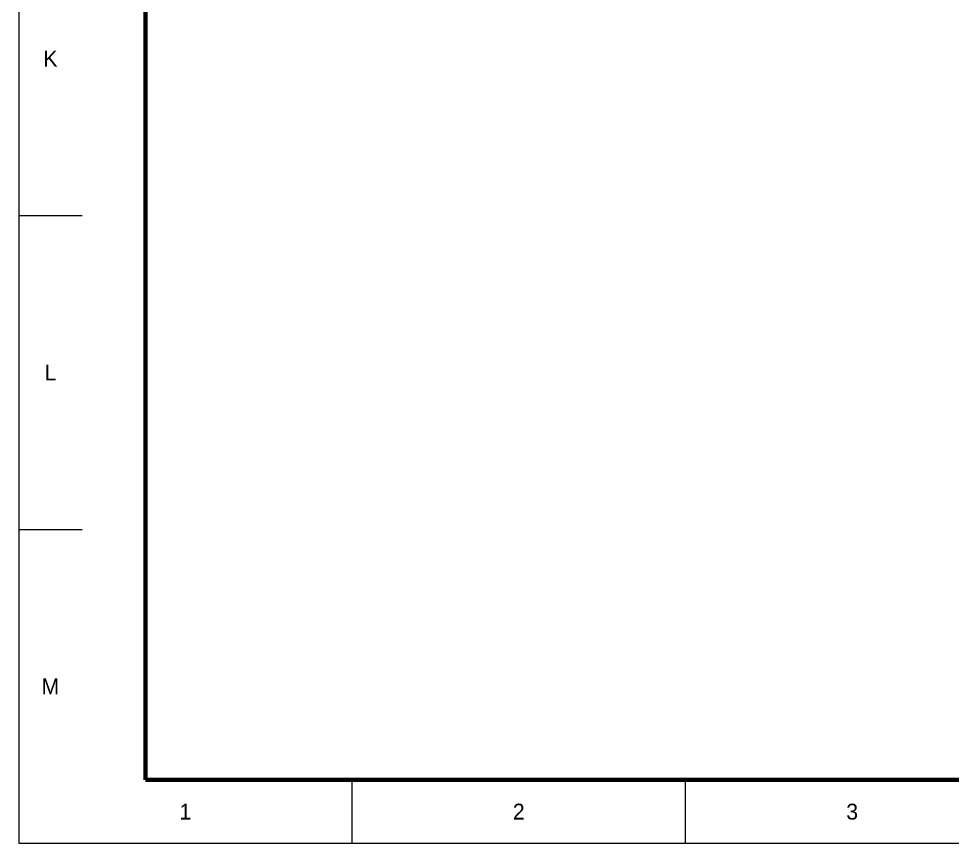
# Model space of a CAD drawing. Header units: millimetres. Extents: x 0 to 841, y 0 to 594.
# Drawn here: x 0 to 147.2, y 0 to 130.1 of the extents above; entities that cross this region are included whole.
import ezdxf
from ezdxf.enums import TextEntityAlignment as Align

# ---------------------------------------------------------------- set-up
doc = ezdxf.new("R2010")
doc.units = ezdxf.units.MM
for name, color, linetype, lineweight in [('FINA', 7, 'CONTINUOUS', 18), ('NORMA', 7, 'CONTINUOUS', 70), ('TEXTO', 7, 'CONTINUOUS', 25)]:
    doc.layers.add(name, color=color, linetype=linetype, lineweight=lineweight)

msp = doc.modelspace()

# ---------------------------------------------------------------- linework, layer by layer
at = {"layer": 'FINA'}
for p, q in [((0, 99), (10, 99)), ((0, 49.5), (10, 49.5)), ((52.56, 0), (52.56, 10)), ((105.12, 0), (105.12, 10))]:
    msp.add_line(p, q, dxfattribs=at)
msp.add_lwpolyline([(0, 0), (841, 0), (841, 594), (0, 594)], close=True, dxfattribs=at)
at = {"layer": 'NORMA'}
msp.add_lwpolyline([(20, 10), (831, 10), (831, 584), (20, 584)], close=True, dxfattribs=at)

# ---------------------------------------------------------------- texts
at = {"layer": 'TEXTO'}
for s, p in [('K', (5, 123.75)), ('L', (5, 74.25)), ('M', (5, 24.75)), ('1', (26.28, 5)), ('2', (78.84, 5)), ('3', (131.41, 5))]:
    msp.add_text(s, height=2.5, dxfattribs=at).set_placement(p, align=Align.MIDDLE_CENTER)

doc.saveas('drawing.dxf')
